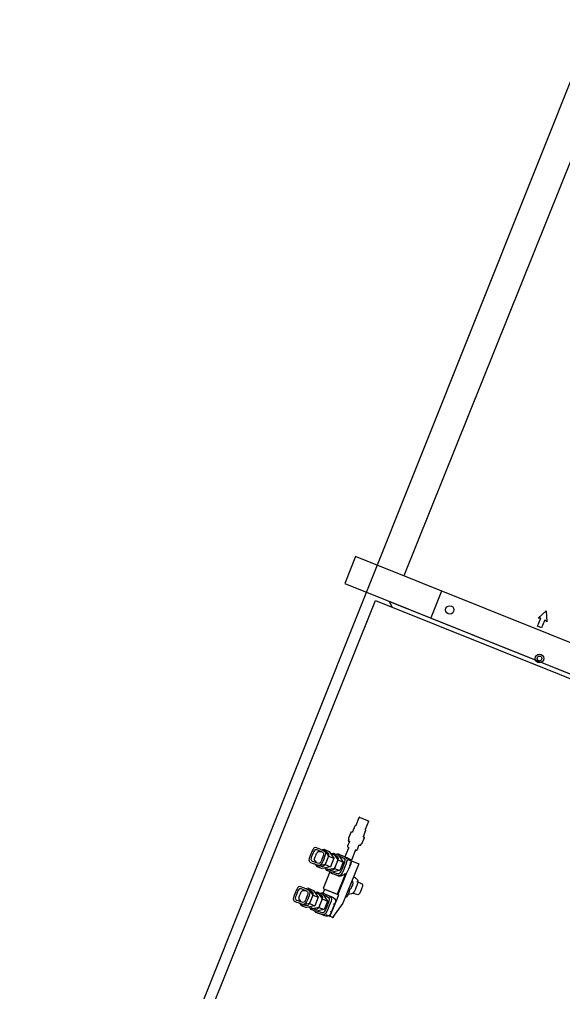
# Model space of a CAD drawing. Extents: x 23618587 to 48466785, y 42305484 to 86624613.
# Drawn here: x 24359860 to 24361014, y 43356237 to 43358301 of the extents above; entities that cross this region are included whole.
import ezdxf

# ---------------------------------------------------------------- set-up
doc = ezdxf.new("R2010")
doc.units = 0
doc.header["$MEASUREMENT"] = 0
doc.layers.add('AC-W', color=7, linetype='CONTINUOUS')
doc.layers.add('楼控', color=1, linetype='CONTINUOUS')

msp = doc.modelspace()

# ---------------------------------------------------------------- linework, layer by layer
at = {"layer": 'AC-W', "color": 7, "ltscale": 300}
for centre, radius, start, end in [((24189221.26409, 43293340.65083), 196000, 18.7775437664, 29.0000337956), ((24148685.34615, 42835267.72991), 567722.67138, 66.5260012819, 69.3279804304), ((24162246.90911, 42870268.06754), 513099.72014, 62.6224147924, 75.1443656534)]:
    msp.add_arc(centre, radius, start, end, dxfattribs=at)
at = {"layer": 'AC-W', "color": 7}
for centre, radius, start, end in [((24148685.34615, 42835267.72991), 567822.67138, 66.8075794562, 69.3229354503), ((24148759.7883, 42835660.74182), 530172.67138, 79.4743453433, 79.4743453433), ((24148766.30591, 42835659.45113), 530172.67138, 78.1227654299, 78.1227654299), ((24148779.34207, 42835656.52904), 530172.67138, 76.2090487924, 76.2090487924), ((24148685.34615, 42835267.72991), 567622.67138, 66.7997511767, 68.2411710536), ((24148685.34615, 42835267.72991), 565472.67138, 66.8927523705, 67.9826562671), ((24148685.34615, 42835267.72991), 565272.67138, 67.1564759426, 67.9826461811), ((24148685.34615, 42835267.72991), 565272.67138, 67.1564759426, 67.9826461798)]:
    msp.add_arc(centre, radius, start, end, dxfattribs=at)
at = {"layer": '楼控', "color": 7}
msp.add_line((24361078.21014, 43358294.19881), (24359861.88422, 43355251.29226), dxfattribs=at)
at = {"layer": '楼控'}
for p, q in [((24361064.34983, 43358089.46133), (24360675.36061, 43357120.58832)), ((24360755.38136, 43357088.49329), (24360732.50158, 43357031.44842))]:
    msp.add_line(p, q, dxfattribs=at)
for points in [[(24360983.56087, 43356996.97419), (24360572.83776, 43357161.70858), (24360549.95798, 43357104.6637), (24360960.68109, 43356939.92931), (24361466.21245, 43356737.16886), (24361489.09223, 43356794.21373), (24360983.56087, 43356996.97419)], [(24359953.67553, 43355420.94313), (24360614.97986, 43357068.65124), (24361394.32663, 43356756.06786), (24360733.0223, 43355108.35975), (24359953.67553, 43355420.94313)], [(24360650.15188, 43357054.54431), (24360645.02711, 43357066.53301), (24361346.67909, 43356785.11175), (24361334.69039, 43356779.98699)], [(24360976.94094, 43357046.57778), (24360978.20584, 43357023.44651), (24360974.36679, 43357027.74376), (24360967.50285, 43357010.6303), (24360958.94612, 43357014.06226), (24360965.81005, 43357031.17573), (24360960.04275, 43357030.73143), (24360976.94094, 43357046.57778)], [(24360580.01178, 43356607.53385), (24360573.43156, 43356591.12774)], [(24360582.01673, 43356608.37199), (24360581.54113, 43356608.55954), (24360581.17679, 43356608.68322), (24360580.90024, 43356608.7332), (24360580.68797, 43356608.69965), (24360580.51648, 43356608.57277), (24360580.36228, 43356608.34272), (24360580.20188, 43356607.99969), (24360580.01178, 43356607.53385)], [(24360582.01673, 43356608.37199), (24360586.26087, 43356606.66974)], [(24360586.26087, 43356606.66974), (24360597.94366, 43356601.98396)], [(24360599.93185, 43356599.54423), (24360593.35163, 43356583.13813)], [(24360597.94366, 43356601.98396), (24360599.08456, 43356601.52636)], [(24360599.08456, 43356601.52636), (24360599.55042, 43356601.33631), (24360599.89358, 43356601.17622), (24360600.12396, 43356601.02287), (24360600.25151, 43356600.85303), (24360600.28614, 43356600.64348), (24360600.23779, 43356600.37098), (24360600.11638, 43356600.01231), (24360599.93185, 43356599.54423)], [(24360562.58438, 43356576.43305), (24360557.72471, 43356564.31671)], [(24360564.57566, 43356577.30316), (24360564.10757, 43356577.48764), (24360563.74877, 43356577.60874), (24360563.47593, 43356577.65624), (24360563.26572, 43356577.61996), (24360563.09479, 43356577.48969), (24360562.93981, 43356577.25525), (24360562.77746, 43356576.90643), (24360562.58438, 43356576.43305)], [(24360566.58061, 43356578.1413), (24360566.39051, 43356577.67546), (24360566.23011, 43356577.33243), (24360566.07592, 43356577.10238), (24360565.90443, 43356576.9755), (24360565.69216, 43356576.94196), (24360565.4156, 43356576.99193), (24360565.05127, 43356577.11561), (24360564.57566, 43356577.30316)], [(24360571.44943, 43356590.28045), (24360566.58061, 43356578.1413)], [(24360571.85613, 43356590.70008), (24360571.44943, 43356590.28045)], [(24360571.85613, 43356590.70008), (24360572.44049, 43356590.7041)], [(24360573.43156, 43356591.12774), (24360573.02486, 43356590.70812)], [(24360594.19893, 43356581.156), (24360589.33011, 43356569.01685)], [(24360593.35163, 43356583.13813), (24360593.77528, 43356582.14706)], [(24360593.77528, 43356582.14706), (24360594.19491, 43356581.74036)], [(24360594.19491, 43356581.74036), (24360594.19893, 43356581.156)], [(24360559.41998, 43356556.19346), (24360555.98802, 43356547.63673)], [(24360557.73455, 43356560.18054), (24360557.547, 43356559.70494), (24360557.42332, 43356559.3406), (24360557.37335, 43356559.06405), (24360557.40689, 43356558.85178), (24360557.53377, 43356558.68029), (24360557.76382, 43356558.52609), (24360558.10685, 43356558.36569), (24360558.57269, 43356558.17559)], [(24360557.72471, 43356564.31671), (24360557.72873, 43356563.73235)], [(24360557.72873, 43356563.73235), (24360558.14836, 43356563.32565)], [(24360558.59483, 43356562.32543), (24360557.73455, 43356560.18054)], [(24360558.14836, 43356563.32565), (24360558.59483, 43356562.32543)], [(24360558.57269, 43356558.17559), (24360559.03855, 43356557.98554), (24360559.3817, 43356557.82545), (24360559.61209, 43356557.6721), (24360559.73964, 43356557.50226), (24360559.77427, 43356557.29271), (24360559.72592, 43356557.02021), (24360559.60451, 43356556.66154), (24360559.41998, 43356556.19346)], [(24360584.19657, 43356552.05699), (24360585.18763, 43356552.48063)], [(24360585.18763, 43356552.48063), (24360585.772, 43356552.48465)], [(24360586.1787, 43356552.90428), (24360585.772, 43356552.48465)], [(24360591.03836, 43356565.02061), (24360586.1787, 43356552.90428)], [(24360589.33011, 43356569.01685), (24360589.14562, 43356568.54875), (24360589.02453, 43356568.18996), (24360588.97703, 43356567.91712), (24360589.01331, 43356567.7069), (24360589.14357, 43356567.53597), (24360589.37801, 43356567.381), (24360589.72683, 43356567.21864), (24360590.20022, 43356567.02556)], [(24360590.20022, 43356567.02556), (24360590.66606, 43356566.83546), (24360591.00909, 43356566.67506), (24360591.23914, 43356566.52087), (24360591.36602, 43356566.34938), (24360591.39957, 43356566.13711), (24360591.34959, 43356565.86055), (24360591.22591, 43356565.49622), (24360591.03836, 43356565.02061)], [(24360497.91133, 43356541.13064), (24360493.41013, 43356542.9004), (24360489.95074, 43356544.03875), (24360487.29998, 43356544.42564), (24360485.2247, 43356543.94102), (24360483.49176, 43356542.46483), (24360481.86798, 43356539.87704), (24360480.12022, 43356536.05759), (24360478.01532, 43356530.88643)], [(24360496.41957, 43356537.41131), (24360492.98326, 43356538.7624), (24360490.3423, 43356539.63152), (24360488.31873, 43356539.92707), (24360486.73458, 43356539.55749), (24360485.41186, 43356538.43118), (24360484.17262, 43356536.45655), (24360482.83887, 43356533.54202), (24360481.23265, 43356529.59601)], [(24360499.37613, 43356535.53678), (24360496.65091, 43356535.58709), (24360494.56029, 43356535.51852), (24360492.96681, 43356535.23132), (24360491.73297, 43356534.62572), (24360490.7213, 43356533.60198), (24360489.79432, 43356532.06033), (24360488.81454, 43356529.90103), (24360487.64449, 43356527.02432)], [(24360496.41957, 43356537.41131), (24360499.82958, 43356536.01645), (24360502.33349, 43356534.82204), (24360503.9964, 43356533.63901), (24360504.8834, 43356532.27829), (24360505.05959, 43356530.55079), (24360504.59005, 43356528.26745), (24360503.53988, 43356525.23918), (24360501.97416, 43356521.27692)], [(24360497.91133, 43356541.13064), (24360502.3804, 43356539.30257), (24360505.66197, 43356537.73723), (24360507.84135, 43356536.18683), (24360509.00386, 43356534.40358), (24360509.23482, 43356532.13971), (24360508.61953, 43356529.14743), (24360507.24332, 43356525.17895), (24360505.1915, 43356519.9865)], [(24360497.91133, 43356541.13064), (24360504.32317, 43356538.55895)], [(24360500.69512, 43356540.0141), (24360505.29328, 43356540.97765)], [(24360504.32317, 43356538.55895), (24360508.79977, 43356536.72787), (24360512.087, 43356535.16025), (24360514.27044, 43356533.60822), (24360515.43567, 43356531.82389), (24360515.66828, 43356529.55935), (24360515.05384, 43356526.56673), (24360513.67794, 43356522.59813), (24360511.62616, 43356517.40566)], [(24360505.29328, 43356540.97765), (24360515.25947, 43356526.46439)], [(24360505.29328, 43356540.97765), (24360516.70225, 43356536.4017)], [(24360516.70225, 43356536.4017), (24360526.66844, 43356521.88843)], [(24360519.38302, 43356532.51869), (24360524.28888, 43356530.55103)], [(24360520.63801, 43356532.01533), (24360525.25898, 43356532.96973)], [(24360525.25898, 43356532.96973), (24360535.20235, 43356518.46562)], [(24360525.25898, 43356532.96973), (24360536.66796, 43356528.39378)], [(24360557.69627, 43356543.6405), (24360550.22831, 43356525.02105)], [(24360555.98802, 43356547.63673), (24360555.80051, 43356547.16111), (24360555.67715, 43356546.79665), (24360555.62802, 43356546.51975), (24360555.66321, 43356546.30682), (24360555.79281, 43356546.13424), (24360556.02691, 43356545.97842), (24360556.37561, 43356545.81575), (24360556.84898, 43356545.62263)], [(24360556.84898, 43356545.62263), (24360557.31484, 43356545.43257), (24360557.65799, 43356545.27249), (24360557.88838, 43356545.11914), (24360558.01592, 43356544.9493), (24360558.05056, 43356544.73974), (24360558.00221, 43356544.46725), (24360557.8808, 43356544.10857), (24360557.69627, 43356543.6405)], [(24360571.91186, 43356537.93886), (24360563.90393, 43356517.97315)], [(24360573.91681, 43356538.777), (24360573.4412, 43356538.96455), (24360573.07687, 43356539.08823), (24360572.80031, 43356539.1382), (24360572.58804, 43356539.10466), (24360572.41655, 43356538.97778), (24360572.26236, 43356538.74773), (24360572.10196, 43356538.4047), (24360571.91186, 43356537.93886)], [(24360575.90809, 43356539.64711), (24360575.71501, 43356539.17372), (24360575.55265, 43356538.82491), (24360575.39768, 43356538.59046), (24360575.22675, 43356538.4602), (24360575.01653, 43356538.42392), (24360574.7437, 43356538.47142), (24360574.3849, 43356538.59252), (24360573.91681, 43356538.777)], [(24360579.34006, 43356548.20384), (24360575.90809, 43356539.64711)], [(24360581.32219, 43356549.05114), (24360580.85411, 43356549.23567), (24360580.49544, 43356549.35707), (24360580.22294, 43356549.40542), (24360580.01339, 43356549.37079), (24360579.84355, 43356549.24325), (24360579.6902, 43356549.01286), (24360579.53011, 43356548.6697), (24360579.34006, 43356548.20384)], [(24360583.33629, 43356549.9121), (24360583.14317, 43356549.43873), (24360582.9805, 43356549.09004), (24360582.82467, 43356548.85593), (24360582.6521, 43356548.72633), (24360582.43916, 43356548.69114), (24360582.16227, 43356548.74027), (24360581.79781, 43356548.86363), (24360581.32219, 43356549.05114)], [(24360584.19657, 43356552.05699), (24360583.33629, 43356549.9121)], [(24360478.01532, 43356530.88643), (24360475.96656, 43356525.70149), (24360474.59293, 43356521.73855), (24360473.98012, 43356518.74998), (24360474.21381, 43356516.48817), (24360475.3797, 43356514.70548), (24360477.56348, 43356513.1543), (24360480.85084, 43356511.587), (24360485.32745, 43356509.75596)], [(24360481.23265, 43356529.59601), (24360479.66698, 43356525.63373), (24360478.61712, 43356522.60534), (24360478.14843, 43356520.32166), (24360478.32626, 43356518.5935), (24360479.21598, 43356517.23168), (24360480.88295, 43356516.04702), (24360483.39252, 43356514.85035), (24360486.81006, 43356513.45246)], [(24360487.64449, 43356527.02432), (24360486.50243, 43356524.13638), (24360485.71857, 43356521.8985), (24360485.32335, 43356520.14358), (24360485.34722, 43356518.7045), (24360485.82063, 43356517.41415), (24360486.77402, 43356516.10544), (24360488.23784, 43356514.61124), (24360490.24252, 43356512.76446)], [(24360505.1915, 43356519.9865), (24360503.08966, 43356514.82285), (24360501.34448, 43356511.00894), (24360499.72318, 43356508.42486), (24360497.99297, 43356506.95073), (24360495.92107, 43356506.46667), (24360493.27471, 43356506.85278), (24360489.8211, 43356507.98917), (24360485.32745, 43356509.75596)], [(24360501.97416, 43356521.27692), (24360500.36799, 43356517.33089), (24360499.03455, 43356514.41624), (24360497.79615, 43356512.44127), (24360496.47509, 43356511.3143), (24360494.89365, 43356510.94362), (24360492.87413, 43356511.23755), (24360490.23884, 43356512.1044), (24360486.81006, 43356513.45246)], [(24360511.62616, 43356517.40566), (24360509.52428, 43356512.24203), (24360507.77878, 43356508.42824), (24360506.15663, 43356505.8445), (24360504.42478, 43356504.37104), (24360502.35016, 43356503.88807), (24360499.69975, 43356504.2758), (24360496.24047, 43356505.41446), (24360491.7393, 43356507.18427)], [(24360515.25947, 43356526.46439), (24360507.99285, 43356508.34694)], [(24360515.25947, 43356526.46439), (24360526.66844, 43356521.88843)], [(24360526.66844, 43356521.88843), (24360519.40182, 43356503.77098)], [(24360524.28888, 43356530.55103), (24360528.75795, 43356528.72296), (24360532.03952, 43356527.15762), (24360534.2189, 43356525.60722), (24360535.38141, 43356523.82397), (24360535.61237, 43356521.5601), (24360534.99708, 43356518.56782), (24360533.62087, 43356514.59934), (24360531.56905, 43356509.40689)], [(24360535.20235, 43356518.46562), (24360527.93574, 43356500.34817)], [(24360540.26151, 43356529.09804), (24360538.97307, 43356529.61062), (24360537.95458, 43356529.98979), (24360537.11231, 43356530.24799), (24360536.35254, 43356530.39767), (24360535.58156, 43356530.45127), (24360534.70563, 43356530.42125), (24360533.63105, 43356530.32004), (24360532.26409, 43356530.1601)], [(24360535.20235, 43356518.46562), (24360546.61133, 43356513.88966)], [(24360536.66796, 43356528.39378), (24360546.61133, 43356513.88966)], [(24360537.77126, 43356526.78576), (24360542.6098, 43356524.78892), (24360546.16231, 43356523.08003), (24360548.52084, 43356521.38938), (24360549.77742, 43356519.44724), (24360550.02408, 43356516.98389), (24360549.35286, 43356513.7296), (24360547.85579, 43356509.41465), (24360545.6249, 43356503.76931)], [(24360546.61133, 43356513.88966), (24360539.34471, 43356495.77221)], [(24360540.26151, 43356529.09804), (24360548.81824, 43356525.66607)], [(24360540.26151, 43356529.09804), (24360545.94437, 43356526.76478), (24360550.1173, 43356524.76799), (24360552.88888, 43356522.79253), (24360554.36769, 43356520.52322), (24360554.66231, 43356517.6449), (24360553.88131, 43356513.84243), (24360552.13327, 43356508.80063), (24360549.52677, 43356502.20434)], [(24360548.81824, 43356525.66607), (24360554.5011, 43356523.33281), (24360558.67403, 43356521.33603), (24360561.44561, 43356519.36056), (24360562.92442, 43356517.09125), (24360563.21904, 43356514.21294), (24360562.43804, 43356510.41046), (24360560.69001, 43356505.36866), (24360558.0835, 43356498.77237)], [(24360556.55043, 43356519.25374), (24360557.96515, 43356518.68632)], [(24360556.55043, 43356519.25374), (24360563.624, 43356516.41665)], [(24360557.96515, 43356518.68632), (24360563.92063, 43356516.29767)], [(24360560.11003, 43356517.82604), (24360558.96338, 43356517.01449)], [(24360563.92063, 43356516.29767), (24360559.79312, 43356506.00677)], [(24360562.16346, 43356511.91662), (24360560.87564, 43356511.47956)], [(24360563.90393, 43356517.97315), (24360563.71643, 43356517.49753), (24360563.59307, 43356517.13307), (24360563.54394, 43356516.85617), (24360563.57913, 43356516.64324), (24360563.70873, 43356516.47066), (24360563.94283, 43356516.31484), (24360564.29152, 43356516.15217), (24360564.76489, 43356515.95905)], [(24360563.624, 43356516.41665), (24360564.76489, 43356515.95905)], [(24360563.92063, 43356516.29767), (24360579.59656, 43356510.01031)], [(24360485.32745, 43356509.75596), (24360491.7393, 43356507.18427)], [(24360488.11124, 43356508.63942), (24360490.76004, 43356504.74275)], [(24360507.99285, 43356508.34694), (24360490.76004, 43356504.74275)], [(24360490.76004, 43356504.74275), (24360502.16902, 43356500.16679)], [(24360519.40182, 43356503.77098), (24360502.16902, 43356500.16679)], [(24360518.52899, 43356493.0753), (24360504.24286, 43356457.45648)], [(24360506.79914, 43356501.14401), (24360511.705, 43356499.17635)], [(24360507.99285, 43356508.34694), (24360519.40182, 43356503.77098)], [(24360508.05413, 43356500.64065), (24360510.72575, 43356496.73483)], [(24360527.93574, 43356500.34817), (24360510.72575, 43356496.73483)], [(24360510.72575, 43356496.73483), (24360522.13472, 43356492.15887)], [(24360531.56905, 43356509.40689), (24360529.46721, 43356504.24325), (24360527.72203, 43356500.42933), (24360526.10073, 43356497.84525), (24360524.37052, 43356496.37112), (24360522.29862, 43356495.88706), (24360519.65226, 43356496.27317), (24360516.19865, 43356497.40956), (24360511.705, 43356499.17635)], [(24360517.73086, 43356493.92519), (24360518.61146, 43356492.87253), (24360519.32055, 43356492.06249), (24360519.93459, 43356491.43957), (24360520.53003, 43356490.94828), (24360521.18332, 43356490.53312), (24360521.97091, 43356490.13859), (24360522.96926, 43356489.7092), (24360524.25481, 43356489.18945)], [(24360539.34471, 43356495.77221), (24360522.13472, 43356492.15887)], [(24360545.64772, 43356503.76016), (24360543.35484, 43356498.14844), (24360541.45194, 43356494.00283), (24360539.68597, 43356491.19233), (24360537.80385, 43356489.58596), (24360535.55252, 43356489.0527), (24360532.6789, 43356489.46156), (24360528.92993, 43356490.68154), (24360524.05254, 43356492.58165)], [(24360549.54959, 43356502.19519), (24360546.87112, 43356495.63656), (24360544.64751, 43356490.79244), (24360542.58243, 43356487.51068), (24360540.37956, 43356485.63913), (24360537.7426, 43356485.02566), (24360534.37522, 43356485.51812), (24360529.98112, 43356486.96437), (24360524.26397, 43356489.21226)], [(24360527.93574, 43356500.34817), (24360539.34471, 43356495.77221)], [(24360579.59656, 43356510.01031), (24360546.12802, 43356426.56506)], [(24360558.10632, 43356498.76322), (24360552.94749, 43356488.93895)], [(24360558.10632, 43356498.76322), (24360558.10632, 43356498.76322)], [(24360532.80239, 43356485.73466), (24360524.24566, 43356489.16663)], [(24360532.80239, 43356485.73466), (24360534.22175, 43356485.24485)], [(24360551.50081, 43356489.4927), (24360533.88338, 43356445.56815)], [(24360534.22175, 43356485.24485), (24360534.77401, 43356485.10281)], [(24360534.77401, 43356485.10281), (24360535.74164, 43356484.87364)], [(24360552.94749, 43356488.93895), (24360535.32091, 43356444.99158)], [(24360552.93834, 43356488.91613), (24360535.32091, 43356444.99158)], [(24360535.74164, 43356484.87364), (24360536.44461, 43356484.77711)], [(24360536.44461, 43356484.77711), (24360537.3256, 43356484.66216)], [(24360537.3256, 43356484.66216), (24360538.12448, 43356484.60663)], [(24360538.12448, 43356484.60663), (24360538.95533, 43356484.56476)], [(24360538.95533, 43356484.56476), (24360539.85475, 43356484.62784)], [(24360539.85475, 43356484.62784), (24360540.63544, 43356484.65907)], [(24360540.63544, 43356484.65907), (24360541.64908, 43356484.80877)], [(24360541.64908, 43356484.80877), (24360542.32484, 43356484.90858)], [(24360542.32484, 43356484.90858), (24360543.74042, 43356485.26792)], [(24360543.74042, 43356485.26792), (24360544.00069, 43356485.32246)], [(24360544.00069, 43356485.32246), (24360545.63103, 43356485.88703)], [(24360546.11973, 43356486.11484), (24360545.69497, 43356485.91436)], [(24360547.28895, 43356486.65245), (24360546.11973, 43356486.11484)], [(24360547.86904, 43356486.97605), (24360547.28895, 43356486.65245)], [(24360548.86023, 43356487.53209), (24360547.86904, 43356486.97605)], [(24360549.45412, 43356487.95611), (24360548.86023, 43356487.53209)], [(24360550.36319, 43356488.57157), (24360549.45412, 43356487.95611)], [(24360550.94341, 43356489.02756), (24360550.36319, 43356488.57157)], [(24360551.50081, 43356489.4927), (24360550.94341, 43356489.02756)], [(24360551.50081, 43356489.4927), (24360552.93834, 43356488.91613)], [(24360552.94749, 43356488.93895), (24360552.93834, 43356488.91613)], [(24360565.40195, 43356474.61967), (24360557.18353, 43356454.12915)], [(24360565.40195, 43356474.61967), (24360566.09631, 43356472.57962), (24360566.5903, 43356470.97723), (24360566.88202, 43356469.67388), (24360566.96958, 43356468.53095), (24360566.85107, 43356467.40982), (24360566.52461, 43356466.17189), (24360565.9883, 43356464.67853), (24360565.24025, 43356462.79113)], [(24360565.40195, 43356474.61967), (24360565.40195, 43356474.61967)], [(24360568.97119, 43356483.51867), (24360572.51291, 43356480.49025), (24360575.10083, 43356478.03094), (24360576.79044, 43356475.85806), (24360577.63722, 43356473.6889), (24360577.69666, 43356471.24078), (24360577.02423, 43356468.23102), (24360575.67542, 43356464.37691), (24360573.70571, 43356459.39577)], [(24360575.06495, 43356472.75713), (24360579.08091, 43356471.14639)], [(24360579.08091, 43356471.14639), (24360582.49845, 43356469.74851), (24360585.00802, 43356468.55183), (24360586.67499, 43356467.36718), (24360587.56471, 43356466.00536), (24360587.74254, 43356464.2772), (24360587.27385, 43356461.99352), (24360586.22399, 43356458.96513), (24360584.65832, 43356455.00285)], [(24360464.73565, 43356458.41557), (24360460.23446, 43356460.18533), (24360456.77506, 43356461.32368), (24360454.1243, 43356461.71057), (24360452.04903, 43356461.22594), (24360450.31608, 43356459.74976), (24360448.6923, 43356457.16197), (24360446.94454, 43356453.34252), (24360444.83964, 43356448.17136)], [(24360463.24389, 43356454.69624), (24360459.80758, 43356456.04733), (24360457.16663, 43356456.91644), (24360455.14306, 43356457.212), (24360453.5589, 43356456.84242), (24360452.23619, 43356455.7161), (24360450.99694, 43356453.74148), (24360449.66319, 43356450.82695), (24360448.05697, 43356446.88094)], [(24360466.20045, 43356452.82171), (24360463.47523, 43356452.87202), (24360461.38462, 43356452.80345), (24360459.79113, 43356452.51625), (24360458.55729, 43356451.91065), (24360457.54562, 43356450.88691), (24360456.61864, 43356449.34526), (24360455.63886, 43356447.18596), (24360454.46881, 43356444.30925)], [(24360463.24389, 43356454.69624), (24360466.6539, 43356453.30138), (24360469.15782, 43356452.10697), (24360470.82073, 43356450.92394), (24360471.70773, 43356449.56322), (24360471.88391, 43356447.83572), (24360471.41437, 43356445.55238), (24360470.3642, 43356442.52411), (24360468.79849, 43356438.56185)], [(24360464.73565, 43356458.41557), (24360469.20472, 43356456.5875), (24360472.48629, 43356455.02216), (24360474.66567, 43356453.47176), (24360475.82818, 43356451.68851), (24360476.05914, 43356449.42464), (24360475.44386, 43356446.43235), (24360474.06764, 43356442.46388), (24360472.01582, 43356437.27143)], [(24360464.73565, 43356458.41557), (24360471.1475, 43356455.84388)], [(24360472.1176, 43356458.26258), (24360467.51944, 43356457.29903)], [(24360471.1475, 43356455.84388), (24360475.6241, 43356454.01279), (24360478.91132, 43356452.44518), (24360481.09476, 43356450.89315), (24360482.25999, 43356449.10882), (24360482.4926, 43356446.84428), (24360481.87816, 43356443.85166), (24360480.50226, 43356439.88306), (24360478.45048, 43356434.69059)], [(24360472.1176, 43356458.26258), (24360482.08379, 43356443.74932)], [(24360472.1176, 43356458.26258), (24360483.52657, 43356453.68663)], [(24360483.52657, 43356453.68663), (24360493.49276, 43356439.17336)], [(24360486.20734, 43356449.80362), (24360491.1132, 43356447.83596)], [(24360492.08331, 43356450.25466), (24360487.46233, 43356449.30026)], [(24360492.08331, 43356450.25466), (24360502.02668, 43356435.75055)], [(24360492.08331, 43356450.25466), (24360503.49228, 43356445.67871)], [(24360507.0951, 43356456.31249), (24360504.07497, 43356448.78257)], [(24360504.24286, 43356457.45648), (24360533.88338, 43356445.56815)], [(24360507.0951, 43356456.31249), (24360535.32091, 43356444.99158)], [(24360560.02662, 43356452.96234), (24360555.08459, 43356440.64065)], [(24360573.70571, 43356459.39577), (24360572.03644, 43356455.28791), (24360570.63886, 43356452.18175), (24360569.31708, 43356449.9131), (24360567.87517, 43356448.31781), (24360566.11724, 43356447.23169), (24360563.84737, 43356446.4906), (24360560.86966, 43356445.93035), (24360556.98819, 43356445.38678)], [(24360557.17438, 43356454.10633), (24360560.02662, 43356452.96234)], [(24360565.19461, 43356462.80943), (24360564.4492, 43356460.92966), (24360563.81842, 43356459.4804), (24360563.20837, 43356458.35993), (24360562.5252, 43356457.46653), (24360561.675, 43356456.69847), (24360560.56392, 43356455.95404), (24360559.09805, 43356455.1315), (24360557.18353, 43356454.12915)], [(24360557.18353, 43356454.12915), (24360557.18353, 43356454.12915)], [(24360584.65832, 43356455.00285), (24360583.0521, 43356451.05684), (24360581.71835, 43356448.14231), (24360580.47911, 43356446.16768), (24360579.15639, 43356445.04137), (24360577.57224, 43356444.67178), (24360575.54867, 43356444.96734), (24360572.90771, 43356445.83646), (24360569.4714, 43356447.18755)], [(24360573.75134, 43356459.37746), (24360573.75134, 43356459.37746)], [(24360444.83964, 43356448.17136), (24360442.79088, 43356442.98642), (24360441.41725, 43356439.02348), (24360440.80444, 43356436.03491), (24360441.03813, 43356433.7731), (24360442.20403, 43356431.99041), (24360444.38781, 43356430.43923), (24360447.67516, 43356428.87193), (24360452.15178, 43356427.04089)], [(24360448.05697, 43356446.88094), (24360446.4913, 43356442.91866), (24360445.44144, 43356439.89027), (24360444.97275, 43356437.60658), (24360445.15058, 43356435.87843), (24360446.0403, 43356434.51661), (24360447.70727, 43356433.33195), (24360450.21684, 43356432.13528), (24360453.63438, 43356430.73739)], [(24360454.46881, 43356444.30925), (24360453.32675, 43356441.42131), (24360452.54289, 43356439.18343), (24360452.14767, 43356437.42851), (24360452.17155, 43356435.98942), (24360452.64495, 43356434.69908), (24360453.59834, 43356433.39037), (24360455.06216, 43356431.89617), (24360457.06685, 43356430.04939)], [(24360472.01582, 43356437.27143), (24360469.91398, 43356432.10778), (24360468.1688, 43356428.29387), (24360466.5475, 43356425.70979), (24360464.81729, 43356424.23566), (24360462.7454, 43356423.7516), (24360460.09903, 43356424.13771), (24360456.64542, 43356425.2741), (24360452.15178, 43356427.04089)], [(24360468.79849, 43356438.56185), (24360467.19231, 43356434.61582), (24360465.85887, 43356431.70117), (24360464.62048, 43356429.7262), (24360463.29941, 43356428.59922), (24360461.71797, 43356428.22855), (24360459.69846, 43356428.52248), (24360457.06316, 43356429.38933), (24360453.63438, 43356430.73739)], [(24360478.45048, 43356434.69059), (24360476.3486, 43356429.52696), (24360474.60311, 43356425.71317), (24360472.98096, 43356423.12943), (24360471.2491, 43356421.65597), (24360469.17449, 43356421.17299), (24360466.52407, 43356421.56073), (24360463.0648, 43356422.69939), (24360458.56362, 43356424.4692)], [(24360482.08379, 43356443.74932), (24360474.81717, 43356425.63187)], [(24360482.08379, 43356443.74932), (24360493.49276, 43356439.17336)], [(24360493.49276, 43356439.17336), (24360486.22615, 43356421.05591)], [(24360491.1132, 43356447.83596), (24360495.58227, 43356446.00789), (24360498.86384, 43356444.44255), (24360501.04322, 43356442.89215), (24360502.20573, 43356441.1089), (24360502.43669, 43356438.84503), (24360501.82141, 43356435.85275), (24360500.44519, 43356431.88427), (24360498.39337, 43356426.69182)], [(24360502.02668, 43356435.75055), (24360494.76006, 43356417.63309)], [(24360507.08583, 43356446.38297), (24360505.7974, 43356446.89555), (24360504.7789, 43356447.27472), (24360503.93663, 43356447.53292), (24360503.17686, 43356447.6826), (24360502.40588, 43356447.7362), (24360501.52995, 43356447.70618), (24360500.45537, 43356447.60497), (24360499.08842, 43356447.44502)], [(24360502.02668, 43356435.75055), (24360513.43565, 43356431.17459)], [(24360503.49228, 43356445.67871), (24360513.43565, 43356431.17459)], [(24360504.07497, 43356448.78257), (24360503.4984, 43356447.34503)], [(24360504.59558, 43356444.07069), (24360509.43412, 43356442.07385), (24360512.98664, 43356440.36496), (24360515.34517, 43356438.67431), (24360516.60174, 43356436.73217), (24360516.8484, 43356434.26882), (24360516.17718, 43356431.01453), (24360514.68011, 43356426.69958), (24360512.44923, 43356421.05424)], [(24360513.43565, 43356431.17459), (24360506.16904, 43356413.05714)], [(24360507.08583, 43356446.38297), (24360515.64256, 43356442.951)], [(24360507.08583, 43356446.38297), (24360512.76869, 43356444.04971), (24360516.94162, 43356442.05292), (24360519.7132, 43356440.07746), (24360521.19202, 43356437.80815), (24360521.48663, 43356434.92983), (24360520.70564, 43356431.12736), (24360518.9576, 43356426.08555), (24360516.3511, 43356419.48927)], [(24360515.64256, 43356442.951), (24360521.30435, 43356440.60881), (24360525.46167, 43356438.60587), (24360528.22257, 43356436.62724), (24360529.69509, 43356434.35797), (24360529.98727, 43356431.48312), (24360529.20715, 43356427.68774), (24360527.46278, 43356422.65688), (24360524.86219, 43356416.0756)], [(24360533.71549, 43356436.89423), (24360525.29573, 43356415.90172)], [(24360536.73562, 43356444.42416), (24360533.71549, 43356436.89423)], [(24360533.88338, 43356445.56815), (24360535.32091, 43356444.99158)], [(24360535.32091, 43356444.99158), (24360535.32091, 43356444.99158)], [(24360535.32091, 43356444.99158), (24360536.73562, 43356444.42416)], [(24360555.08459, 43356440.64065), (24360550.585, 43356437.6774)], [(24360552.23235, 43356441.78464), (24360555.08459, 43356440.64065)], [(24360565.47826, 43356448.78913), (24360569.4714, 43356447.18755)], [(24360452.15178, 43356427.04089), (24360458.56362, 43356424.4692)], [(24360454.93557, 43356425.92435), (24360457.58437, 43356422.02768)], [(24360474.81717, 43356425.63187), (24360457.58437, 43356422.02768)], [(24360457.58437, 43356422.02768), (24360468.99334, 43356417.45172)], [(24360486.22615, 43356421.05591), (24360468.99334, 43356417.45172)], [(24360473.62347, 43356418.42894), (24360478.52933, 43356416.46128)], [(24360474.81717, 43356425.63187), (24360486.22615, 43356421.05591)], [(24360474.87845, 43356417.92558), (24360477.55007, 43356414.01976)], [(24360494.76006, 43356417.63309), (24360477.55007, 43356414.01976)], [(24360477.55007, 43356414.01976), (24360488.95905, 43356409.4438)], [(24360498.39337, 43356426.69182), (24360496.29153, 43356421.52817), (24360494.54635, 43356417.71426), (24360492.92505, 43356415.13018), (24360491.19484, 43356413.65605), (24360489.12295, 43356413.17199), (24360486.47658, 43356413.5581), (24360483.02297, 43356414.69449), (24360478.52933, 43356416.46128)], [(24360484.55518, 43356411.21012), (24360485.43578, 43356410.15746), (24360486.14488, 43356409.34742), (24360486.75892, 43356408.7245), (24360487.35435, 43356408.23321), (24360488.00764, 43356407.81805), (24360488.79523, 43356407.42352), (24360489.79358, 43356406.99413), (24360491.07914, 43356406.47438)], [(24360506.16904, 43356413.05714), (24360488.95905, 43356409.4438)], [(24360512.47205, 43356421.04509), (24360510.17916, 43356415.43337), (24360508.27627, 43356411.28776), (24360506.51029, 43356408.47726), (24360504.62818, 43356406.87089), (24360502.37684, 43356406.33763), (24360499.50323, 43356406.74649), (24360495.75426, 43356407.96647), (24360490.87687, 43356409.86658)], [(24360516.37391, 43356419.48012), (24360513.69545, 43356412.92149), (24360511.47183, 43356408.07737), (24360509.40675, 43356404.7956), (24360507.20388, 43356402.92406), (24360504.56692, 43356402.31059), (24360501.19955, 43356402.80305), (24360496.80544, 43356404.2493), (24360491.08829, 43356406.49719)], [(24360494.76006, 43356417.63309), (24360506.16904, 43356413.05714)], [(24360524.93065, 43356416.04815), (24360522.24017, 43356409.50293), (24360520.00775, 43356404.66782), (24360517.93686, 43356401.39015), (24360515.73096, 43356399.51723), (24360513.09353, 43356398.8964), (24360509.72803, 43356399.37497), (24360505.33794, 43356400.80026), (24360499.62672, 43356403.01959)], [(24360525.29573, 43356415.90172), (24360518.4318, 43356398.78826)], [(24360525.34137, 43356415.88341), (24360524.64471, 43356414.16015), (24360524.07179, 43356412.82742), (24360523.55071, 43356411.78803), (24360523.0096, 43356410.9448), (24360522.37655, 43356410.20051), (24360521.5797, 43356409.45799), (24360520.54714, 43356408.62002), (24360519.20699, 43356407.58943)], [(24360546.12802, 43356426.56506), (24360524.13629, 43356396.50028)], [(24360524.93065, 43356416.04815), (24360524.93065, 43356416.04815)], [(24360526.64749, 43356426.14042), (24360526.90105, 43356424.46188), (24360527.06612, 43356423.13699), (24360527.12741, 43356422.04557), (24360527.06961, 43356421.06741), (24360526.87741, 43356420.08231), (24360526.53551, 43356418.97008), (24360526.0286, 43356417.61052), (24360525.34137, 43356415.88341)], [(24360491.06999, 43356406.45156), (24360499.62672, 43356403.01959)], [(24360509.64689, 43356402.31174), (24360512.49913, 43356401.16775)], [(24360512.49913, 43356401.16775), (24360518.4318, 43356398.78826)], [(24360524.13629, 43356396.50028), (24360518.4318, 43356398.78826)], [(24360524.13629, 43356396.50028), (24360524.2732, 43356396.44537)], [(24360526.01447, 43356398.4753), (24360524.2732, 43356396.44537)]]:
    msp.add_lwpolyline(points, dxfattribs=at)
for centre, radius in [((24360772.46391, 43357048.53097), 8.95308), ((24360962.96449, 43356945.62239), 9.21896), ((24360962.96449, 43356945.62239), 4.89411)]:
    msp.add_circle(centre, radius, dxfattribs=at)

doc.saveas('drawing.dxf')
